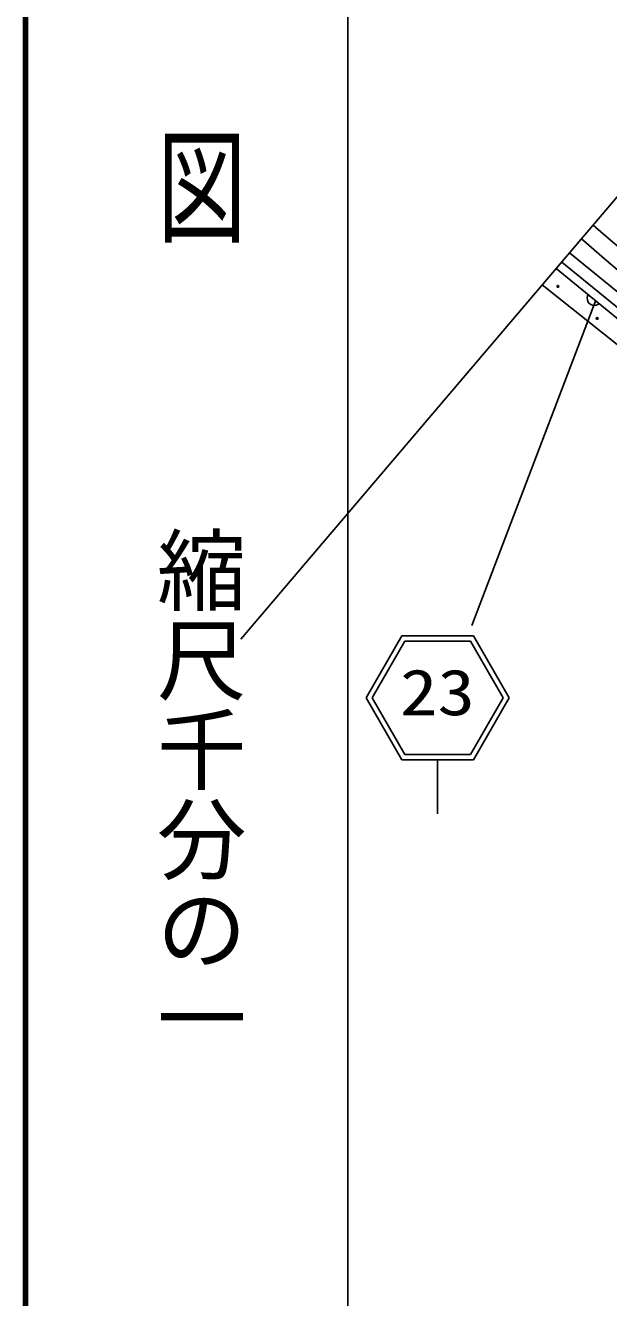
# Model space of a CAD drawing. Units: millimetres, scale not verified. Extents: x 40000 to 680000, y 20000 to 380000.
# Drawn here: x 40000 to 72556, y 247910 to 318903 of the extents above; entities that cross this region are included whole.
import ezdxf
from ezdxf.enums import TextEntityAlignment as Align

# ---------------------------------------------------------------- set-up
doc = ezdxf.new("R2010")
doc.units = ezdxf.units.MM
doc.header["$LTSCALE"] = 1000
for name, color, linetype, lineweight in [('M-BGD', 7, 'Continuous', 25), ('M-BMK-OTRS', 5, 'Continuous', 25), ('M-STR-STRC', 7, 'Continuous', 25), ('M-TTL', 2, 'Continuous', 140), ('M-TTL-BAND', 7, 'Continuous', 25)]:
    doc.layers.add(name, color=color, linetype=linetype, lineweight=lineweight)
doc.styles.add('@ＭＳ ゴシック', font='')
doc.styles.add('ＭＳ ゴシック', font='')
doc.styles.get('@ＭＳ ゴシック').set_extended_font_data('@MS Gothic')
doc.styles.get('ＭＳ ゴシック').set_extended_font_data('MS Gothic')

msp = doc.modelspace()

# ---------------------------------------------------------------- linework, layer by layer
at = {"layer": 'M-BGD'}
for p, q in [((71691, 307759), (72267, 307261)), ((71691, 307759), (72267, 307261)), ((71043, 306997), (72463, 305775)), ((71043, 306997), (72463, 305775)), ((72267, 307261), (74175, 305625)), ((72267, 307261), (74175, 305625)), ((70373, 306210), (75549, 301992)), ((69629, 305336), (73818, 301920)), ((74505, 301979), (69940, 305701)), ((72463, 305775), (74165, 304320)), ((72463, 305775), (74165, 304320)), ((73040, 301096), (68858, 304429)), ((71414, 303881), (71378, 303786)), ((71378, 303786), (71364, 303694)), ((71364, 303694), (71376, 303581)), ((71376, 303581), (71407, 303493)), ((71407, 303493), (71462, 303408)), ((71462, 303408), (71561, 303327)), ((71561, 303327), (71655, 303291)), ((71655, 303291), (71748, 303278)), ((71748, 303278), (71860, 303289)), ((71860, 303289), (71948, 303321)), ((71948, 303321), (72033, 303375))]:
    msp.add_line(p, q, dxfattribs=at)
for centre in [(69730, 304341), (71922, 302553)]:
    msp.add_circle(centre, 50, dxfattribs=at)
at = {"layer": 'M-BMK-OTRS'}
msp.add_line((73143, 309465), (52027, 284649), dxfattribs=at)
at = {"layer": 'M-STR-STRC'}
for p, q in [((71852, 303578), (64925, 285423)), ((59014, 281377), (61014, 284841)), ((61014, 284841), (65014, 284841)), ((65014, 284841), (67014, 281377)), ((61187, 284541), (59360, 281377)), ((64840, 284541), (61187, 284541)), ((66667, 281377), (64840, 284541)), ((61014, 277913), (59014, 281377)), ((59360, 281377), (61187, 278213)), ((64840, 278213), (66667, 281377)), ((67014, 281377), (65014, 277913)), ((65014, 277913), (61014, 277913)), ((61187, 278213), (64840, 278213)), ((63014, 274913), (63014, 277913))]:
    msp.add_line(p, q, dxfattribs=at)
at = {"layer": 'M-TTL'}
msp.add_line((40000, 380000), (40000, 20000), dxfattribs=at)
at = {"layer": 'M-TTL-BAND'}
msp.add_line((58000, 370000), (58000, 20000), dxfattribs=at)

# ---------------------------------------------------------------- texts
at = {"layer": 'M-STR-STRC', "style": 'ＭＳ ゴシック', "width": 1.2}
msp.add_text('23', height=2566, dxfattribs=at).set_placement((60910, 279638), align=Align.BOTTOM_LEFT)
at = {"layer": 'M-TTL-BAND', "style": '@ＭＳ ゴシック', "width": 1.4}
msp.add_text('平  面  図', height=3666, rotation=270, dxfattribs=at).set_placement((49777, 306475), align=Align.MIDDLE_RIGHT)
at = {"layer": 'M-TTL-BAND', "style": '@ＭＳ ゴシック'}
msp.add_text('縮尺千分の一', height=3666, rotation=270, dxfattribs=at).set_placement((49777, 261030), align=Align.MIDDLE_RIGHT)

doc.saveas('drawing.dxf')
